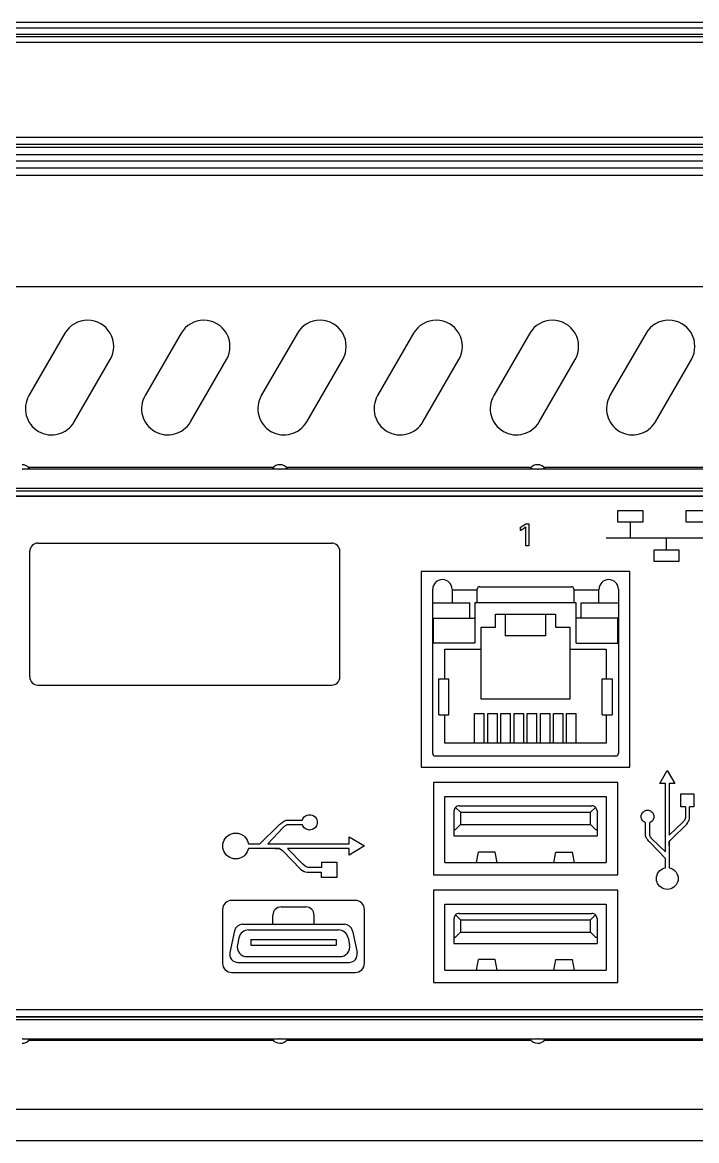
# Model space of a CAD drawing. Header units: inches. Extents: x 0.6 to 61.5, y 0.9 to 41.7.
# Drawn here: x 9.985 to 12.045, y 35.077 to 38.495 of the extents above; entities that cross this region are included whole.
import ezdxf

# ---------------------------------------------------------------- set-up
doc = ezdxf.new("R2010")
doc.units = ezdxf.units.IN
doc.header["$MEASUREMENT"] = 0
doc.layers.add('ARTWORK', color=2, linetype='Continuous')
doc.layers.add('OBJECT', color=7, linetype='Continuous')

msp = doc.modelspace()

# ---------------------------------------------------------------- linework, layer by layer
at = {"layer": 'ARTWORK'}
for p, q in [((13.4131, 37.0473), (7.3431, 37.0473)), ((10.8986, 35.9283), (10.8986, 35.9117))]:
    msp.add_line(p, q, dxfattribs=at)
for points in [[(13.4131, 35.4773), (7.3431, 35.4773), (7.3431, 37.0473), (13.4131, 37.0473), (13.4131, 35.4773), (13.4131, 35.4773)], [(11.8041, 37.0033), (11.8802, 37.0033), (11.8802, 36.9674), (11.8041, 36.9674), (11.8041, 37.0033)], [(12.0122, 37.0033), (12.087, 37.0033), (12.087, 36.9674), (12.0122, 36.9674), (12.0122, 37.0033)], [(11.5321, 36.8949), (11.5224, 36.8949), (11.5224, 36.9525), (11.5224, 36.9525), (11.5216, 36.952), (11.5208, 36.9514), (11.52, 36.9508), (11.5192, 36.9502), (11.5184, 36.9496), (11.5176, 36.9491), (11.5168, 36.9485), (11.516, 36.9479), (11.5152, 36.9473), (11.5144, 36.9467), (11.5144, 36.9467), (11.5135, 36.9461), (11.5127, 36.9455), (11.5119, 36.945), (11.5111, 36.9445), (11.5104, 36.944), (11.5096, 36.9435), (11.5088, 36.9431), (11.5081, 36.9427), (11.5074, 36.9423), (11.5067, 36.9419), (11.5063, 36.9518), (11.5063, 36.9518), (11.5067, 36.9521), (11.5072, 36.9523), (11.5078, 36.9527), (11.5085, 36.9531), (11.5093, 36.9535), (11.5101, 36.954), (11.511, 36.9546), (11.512, 36.9552), (11.5131, 36.9559), (11.5143, 36.9566), (11.5143, 36.9566), (11.5154, 36.9574), (11.5165, 36.9581), (11.5175, 36.9587), (11.5184, 36.9594), (11.5193, 36.9599), (11.5201, 36.9605), (11.5208, 36.9609), (11.5214, 36.9614), (11.5219, 36.9618), (11.5224, 36.9621), (11.5321, 36.9621), (11.5321, 36.8949), (11.5321, 36.8949)], [(11.8418, 36.9674), (11.8418, 36.9201)], [(11.7683, 36.9201), (12.1234, 36.9201)], [(11.9529, 36.8833), (11.9529, 36.9201)], [(11.9152, 36.8833), (11.9904, 36.8833), (11.9904, 36.8474), (11.9152, 36.8474), (11.9152, 36.8833)], [(11.203, 36.8172), (11.203, 36.2187), (11.8408, 36.2187), (11.8408, 36.8172), (11.203, 36.8172)], [(11.9496, 35.9604), (11.9496, 36.1692), (11.9319, 36.1692), (11.955, 36.2082), (11.9783, 36.1692), (11.961, 36.1692), (11.961, 36.0107)], [(11.2404, 35.89), (11.8034, 35.89), (11.8034, 36.1715), (11.2404, 36.1715), (11.2404, 35.89)], [(11.9965, 36.1371), (12.0357, 36.1371), (12.0357, 36.0979), (12.0224, 36.0979)], [(12.0105, 36.0979), (11.9965, 36.0979), (11.9965, 36.1371)], [(11.961, 35.9784), (11.961, 35.9907), (11.9641, 35.9947), (11.9669, 35.9981), (12.0149, 36.0448), (12.0178, 36.0492), (12.0202, 36.0539), (12.0214, 36.0573), (12.0224, 36.061), (12.0224, 36.0979)], [(12.0105, 36.0979), (12.0102, 36.0635), (12.0088, 36.059), (12.0071, 36.0561), (12.0013, 36.0498), (11.961, 36.0107)], [(10.6756, 35.9843), (10.7103, 35.9843), (10.7688, 36.0418), (10.7688, 36.0418), (10.7704, 36.0433), (10.7724, 36.045), (10.7747, 36.047), (10.7772, 36.0489), (10.78, 36.0509), (10.7827, 36.0528), (10.7855, 36.0544), (10.7882, 36.0556), (10.7907, 36.0565), (10.7929, 36.0568), (10.8402, 36.0568)], [(10.8402, 36.0568), (10.8403, 36.0574), (10.8418, 36.0607), (10.8436, 36.0638), (10.846, 36.0665), (10.8487, 36.0688), (10.8517, 36.0707), (10.8551, 36.0721), (10.8587, 36.073), (10.8625, 36.0733), (10.8625, 36.0733), (10.8662, 36.073), (10.8698, 36.0721), (10.8732, 36.0707), (10.8762, 36.0688), (10.8789, 36.0665), (10.8813, 36.0638), (10.8831, 36.0607), (10.8846, 36.0574), (10.8854, 36.0538), (10.8857, 36.05), (10.8857, 36.05), (10.8854, 36.0462), (10.8846, 36.0426), (10.8831, 36.0393), (10.8813, 36.0362), (10.8789, 36.0335), (10.8762, 36.0312), (10.8732, 36.0293), (10.8698, 36.0279), (10.8662, 36.027), (10.8625, 36.0267), (10.8625, 36.0267), (10.8587, 36.027), (10.8551, 36.0279), (10.8517, 36.0293), (10.8487, 36.0312), (10.846, 36.0335), (10.8436, 36.0362), (10.8418, 36.0393), (10.8403, 36.0426)], [(11.8888, 36.049), (11.8884, 36.0491), (11.8856, 36.0503), (11.883, 36.0518), (11.8807, 36.0538), (11.8788, 36.0561), (11.8772, 36.0586), (11.876, 36.0614), (11.8753, 36.0644), (11.875, 36.0676), (11.875, 36.0676), (11.8753, 36.0708), (11.876, 36.0738), (11.8772, 36.0766), (11.8788, 36.0791), (11.8807, 36.0814), (11.883, 36.0834), (11.8856, 36.085), (11.8884, 36.0861), (11.8914, 36.0869), (11.8945, 36.0871), (11.8945, 36.0871), (11.8977, 36.0869), (11.9007, 36.0861), (11.9035, 36.085), (11.9061, 36.0834), (11.9084, 36.0814), (11.9103, 36.0791), (11.9119, 36.0766), (11.9131, 36.0738), (11.9138, 36.0708), (11.9141, 36.0676), (11.9141, 36.0676), (11.9138, 36.0644), (11.9131, 36.0614), (11.9119, 36.0586), (11.9103, 36.0561), (11.9084, 36.0538), (11.9061, 36.0518), (11.9035, 36.0503), (11.9007, 36.0491)], [(10.8404, 36.0425), (10.7948, 36.0425), (10.7948, 36.0425), (10.7937, 36.0424), (10.7923, 36.0419), (10.7908, 36.0412), (10.7893, 36.0404), (10.7878, 36.0394), (10.7863, 36.0383), (10.7849, 36.0372), (10.7836, 36.0362), (10.7825, 36.0352), (10.7817, 36.0344), (10.7345, 35.9843)], [(10.8404, 36.0425), (10.7948, 36.0425), (10.7948, 36.0425), (10.7937, 36.0424), (10.7923, 36.0419), (10.7908, 36.0412), (10.7893, 36.0404), (10.7878, 36.0394), (10.7863, 36.0383), (10.7849, 36.0372), (10.7836, 36.0362), (10.7825, 36.0352), (10.7817, 36.0344), (10.7345, 35.9843)], [(11.9496, 35.911), (11.9496, 35.94), (11.9014, 35.9891), (11.9014, 35.9891), (11.9002, 35.9904), (11.8987, 35.9921), (11.8971, 35.994), (11.8954, 35.9962), (11.8938, 35.9985), (11.8922, 36.0008), (11.8909, 36.0031), (11.8898, 36.0054), (11.8891, 36.0074), (11.8888, 36.0093), (11.8888, 36.049)], [(11.9008, 36.0491), (11.9008, 36.0109), (11.9008, 36.0109), (11.9009, 36.0099), (11.9013, 36.0088), (11.9019, 36.0076), (11.9026, 36.0063), (11.9034, 36.005), (11.9043, 36.0038), (11.9052, 36.0026), (11.9061, 36.0015), (11.9069, 36.0006), (11.9076, 35.9999), (11.9496, 35.9604)], [(10.5971, 35.9779), (10.5971, 35.9779), (10.5976, 35.9843), (10.5991, 35.9904), (10.6015, 35.996), (10.6047, 36.0012), (10.6087, 36.0058), (10.6133, 36.0098), (10.6185, 36.013), (10.6241, 36.0154), (10.6302, 36.0169), (10.6366, 36.0174), (10.6366, 36.0174), (10.643, 36.0169), (10.6491, 36.0154), (10.6548, 36.013), (10.66, 36.0098), (10.6646, 36.0058), (10.6685, 36.0012), (10.6717, 35.996), (10.6741, 35.9904), (10.6756, 35.9843), (10.6756, 35.9843)], [(10.7345, 35.9843), (10.9836, 35.9843), (10.9836, 36.0054), (11.0302, 35.9779), (10.9836, 35.9501), (10.9836, 35.9707), (10.7945, 35.9707)], [(10.7345, 35.9843), (10.9836, 35.9843), (10.9836, 36.0054), (11.0302, 35.9779), (10.9836, 35.9501), (10.9836, 35.9707), (10.7945, 35.9707)], [(11.961, 35.9907), (11.961, 35.9108)], [(11.961, 35.9907), (11.961, 35.9108)], [(10.6754, 35.9707), (10.6741, 35.9654), (10.6717, 35.9597), (10.6685, 35.9545), (10.6646, 35.9499), (10.66, 35.946), (10.6548, 35.9428), (10.6491, 35.9404), (10.643, 35.9389), (10.6366, 35.9384), (10.6366, 35.9384), (10.6302, 35.9389), (10.6241, 35.9404), (10.6185, 35.9428), (10.6133, 35.946), (10.6087, 35.9499), (10.6047, 35.9545), (10.6015, 35.9597), (10.5991, 35.9654), (10.5976, 35.9715), (10.5971, 35.9779), (10.5971, 35.9779)], [(10.7708, 35.9707), (10.6754, 35.9707)], [(10.7708, 35.9707), (10.6754, 35.9707)], [(10.7322, 35.9707), (10.6754, 35.9707)], [(10.6756, 35.9843), (10.7103, 35.9843)], [(10.6756, 35.9843), (10.7103, 35.9843)], [(10.756, 35.9707), (10.7708, 35.9707), (10.7755, 35.967), (10.7796, 35.9637), (10.8353, 35.9064), (10.8405, 35.9029), (10.8461, 35.9001), (10.8501, 35.8987), (10.8546, 35.8975), (10.8986, 35.8975)], [(10.756, 35.9707), (10.7708, 35.9707), (10.7755, 35.967), (10.7796, 35.9637), (10.8353, 35.9064), (10.8405, 35.9029), (10.8461, 35.9001), (10.8501, 35.8987), (10.8546, 35.8975), (10.8986, 35.8975)], [(10.8986, 35.9117), (10.8576, 35.9121), (10.8522, 35.9137), (10.8487, 35.9158), (10.8412, 35.9226), (10.7945, 35.9707)], [(10.8986, 35.9117), (10.8576, 35.9121), (10.8522, 35.9137), (10.8487, 35.9158), (10.8412, 35.9226), (10.7945, 35.9707)], [(10.8986, 35.9283), (10.9453, 35.9283), (10.9453, 35.8816), (10.8986, 35.8816), (10.8986, 35.8975)], [(11.9496, 35.911), (11.9496, 35.94)], [(11.955, 35.8452), (11.955, 35.8452), (11.9496, 35.8456), (11.9445, 35.8469), (11.9398, 35.8489), (11.9354, 35.8516), (11.9315, 35.8549), (11.9282, 35.8587), (11.9255, 35.8631), (11.9235, 35.8678), (11.9223, 35.8729), (11.9218, 35.8783), (11.9218, 35.8783), (11.9223, 35.8837), (11.9235, 35.8888), (11.9255, 35.8935), (11.9282, 35.8979), (11.9315, 35.9017), (11.9354, 35.905), (11.9398, 35.9077), (11.9445, 35.9097), (11.9496, 35.911), (11.9496, 35.911)], [(11.961, 35.9108), (11.9655, 35.9097), (11.9702, 35.9077), (11.9746, 35.905), (11.9784, 35.9017), (11.9817, 35.8979), (11.9844, 35.8935), (11.9864, 35.8888), (11.9877, 35.8837), (11.9881, 35.8783), (11.9881, 35.8783), (11.9877, 35.8729), (11.9864, 35.8678), (11.9844, 35.8631), (11.9817, 35.8587), (11.9784, 35.8549), (11.9746, 35.8516), (11.9702, 35.8489), (11.9655, 35.8469), (11.9604, 35.8456), (11.955, 35.8452), (11.955, 35.8452)], [(11.2404, 35.5612), (11.8034, 35.5612), (11.8034, 35.8427), (11.2404, 35.8427), (11.2404, 35.5612)], [(10.6246, 35.5913), (11.0017, 35.5913), (11.0072, 35.5919), (11.0124, 35.5935), (11.0172, 35.596), (11.0215, 35.5995), (11.025, 35.6038), (11.0276, 35.6086), (11.0292, 35.6139), (11.0297, 35.6193), (11.0297, 35.7838), (11.0292, 35.7893), (11.0276, 35.7945), (11.025, 35.7993), (11.0215, 35.8036), (11.0172, 35.8071), (11.0124, 35.8097), (11.0072, 35.8113), (11.0017, 35.8118), (10.6246, 35.8118), (10.6192, 35.8113), (10.6139, 35.8097), (10.6091, 35.8071), (10.6048, 35.8036), (10.6013, 35.7993), (10.5988, 35.7945), (10.5972, 35.7893), (10.5966, 35.7838), (10.5966, 35.6193), (10.5972, 35.6139), (10.5988, 35.6086), (10.6013, 35.6038), (10.6048, 35.5995), (10.6091, 35.596), (10.6139, 35.5935), (10.6192, 35.5919), (10.6246, 35.5913)]]:
    msp.add_lwpolyline(points, dxfattribs=at)
at = {"layer": 'OBJECT'}
for p, q in [((34.1642, 38.4949), (1.3102, 38.4949)), ((34.1642, 38.4776), (1.3102, 38.4776)), ((1.3102, 38.4588), (34.1642, 38.4588)), ((34.1642, 38.4504), (1.3102, 38.4504)), ((34.1642, 38.4331), (1.3102, 38.4331)), ((1.3102, 38.144), (34.1642, 38.144)), ((34.1642, 38.1214), (1.3102, 38.1214)), ((1.3102, 38.113), (34.1642, 38.113)), ((34.1642, 38.0905), (1.3102, 38.0905)), ((1.3102, 38.0716), (34.1642, 38.0716)), ((34.1642, 38.049), (1.3102, 38.049)), ((1.3102, 38.0279), (34.1642, 38.0279)), ((1.2992, 37.6875), (34.1692, 37.6875)), ((10.1149, 37.5447), (10.0049, 37.3542)), ((10.4699, 37.5447), (10.3599, 37.3542)), ((10.8249, 37.5447), (10.7149, 37.3542)), ((11.1799, 37.5447), (11.0699, 37.3542)), ((11.5349, 37.5447), (11.4249, 37.3542)), ((11.8899, 37.5447), (11.7799, 37.3542)), ((10.1435, 37.2742), (10.2535, 37.4647)), ((10.4985, 37.2742), (10.6085, 37.4647)), ((10.8535, 37.2742), (10.9635, 37.4647)), ((11.2085, 37.2742), (11.3185, 37.4647)), ((11.5635, 37.2742), (11.6735, 37.4647)), ((11.9185, 37.2742), (12.0285, 37.4647)), ((9.9843, 37.1293), (9.9857, 37.1293)), ((10.7703, 37.1293), (9.9857, 37.1293)), ((10.7511, 37.1345), (10.0047, 37.1345)), ((10.7703, 37.1293), (10.7717, 37.1293)), ((10.7717, 37.1293), (10.7731, 37.1293)), ((11.5577, 37.1293), (10.7731, 37.1293)), ((11.5385, 37.1345), (10.7921, 37.1345)), ((11.5577, 37.1293), (11.5591, 37.1293)), ((11.5591, 37.1293), (11.5605, 37.1293)), ((12.3451, 37.1293), (11.5605, 37.1293)), ((12.3259, 37.1345), (11.5795, 37.1345)), ((13.4375, 37.0705), (7.3187, 37.0705)), ((7.3247, 37.0628), (13.4316, 37.0628)), ((13.431, 37.062), (7.3253, 37.062)), ((10.0075, 36.4944), (10.0075, 36.8784)), ((10.0325, 36.9034), (10.9298, 36.9034)), ((10.9548, 36.4944), (10.9548, 36.8784)), ((11.2385, 36.2604), (11.2385, 36.7624)), ((11.2975, 36.7624), (11.2975, 36.7214)), ((11.2975, 36.7604), (11.3743, 36.7604)), ((11.3743, 36.7214), (11.3743, 36.7624)), ((11.3822, 36.7702), (11.6617, 36.7702)), ((11.6696, 36.7624), (11.6696, 36.7214)), ((11.6696, 36.7604), (11.7463, 36.7604)), ((11.7463, 36.7214), (11.7463, 36.7624)), ((11.8054, 36.7624), (11.8054, 36.2604)), ((11.2385, 36.7214), (11.3516, 36.7214)), ((11.3516, 36.6741), (11.3516, 36.7214)), ((11.3674, 36.7214), (11.3674, 36.5973)), ((11.6764, 36.7214), (11.3674, 36.7214)), ((11.6764, 36.5973), (11.6764, 36.7214)), ((11.6922, 36.7214), (11.8054, 36.7214)), ((11.6922, 36.6741), (11.6922, 36.7214)), ((11.2404, 36.6741), (11.3664, 36.6741)), ((11.2404, 36.5973), (11.2404, 36.6741)), ((11.4302, 36.6859), (11.6136, 36.6859)), ((11.4302, 36.6466), (11.4302, 36.6859)), ((11.4609, 36.6198), (11.4609, 36.6859)), ((11.5829, 36.6859), (11.5829, 36.6198)), ((11.6136, 36.6859), (11.6136, 36.6466)), ((11.8034, 36.6741), (11.6774, 36.6741)), ((11.8034, 36.5973), (11.8034, 36.6741)), ((11.3861, 36.6466), (11.4302, 36.6466)), ((11.3861, 36.4261), (11.3861, 36.6466)), ((11.6136, 36.6466), (11.6577, 36.6466)), ((11.6577, 36.6466), (11.6577, 36.4261)), ((11.5829, 36.6198), (11.4609, 36.6198)), ((11.3664, 36.5973), (11.2385, 36.5973)), ((11.2759, 36.5796), (11.3861, 36.5796)), ((11.2759, 36.4891), (11.2759, 36.5796)), ((11.6577, 36.5796), (11.768, 36.5796)), ((11.6774, 36.5973), (11.8054, 36.5973)), ((11.768, 36.5796), (11.768, 36.4891)), ((10.0325, 36.4694), (10.9298, 36.4694)), ((11.257, 36.4891), (11.2877, 36.4891)), ((11.257, 36.3788), (11.257, 36.4891)), ((11.2877, 36.3788), (11.2877, 36.4891)), ((11.7562, 36.4891), (11.7869, 36.4891)), ((11.7562, 36.3788), (11.7562, 36.4891)), ((11.7869, 36.4891), (11.7869, 36.3788)), ((11.6577, 36.4261), (11.3861, 36.4261)), ((11.257, 36.3788), (11.2877, 36.3788)), ((11.2759, 36.2922), (11.2759, 36.3788)), ((11.3664, 36.3828), (11.3959, 36.3828)), ((11.3664, 36.2922), (11.3664, 36.3828)), ((11.3959, 36.2922), (11.3959, 36.3828)), ((11.4066, 36.3828), (11.4361, 36.3828)), ((11.4066, 36.2922), (11.4066, 36.3828)), ((11.4361, 36.2922), (11.4361, 36.3828)), ((11.4467, 36.3828), (11.4762, 36.3828)), ((11.4467, 36.2922), (11.4467, 36.3828)), ((11.4762, 36.2922), (11.4762, 36.3828)), ((11.4869, 36.3828), (11.5164, 36.3828)), ((11.4869, 36.2922), (11.4869, 36.3828)), ((11.5164, 36.2922), (11.5164, 36.3828)), ((11.527, 36.3828), (11.5566, 36.3828)), ((11.527, 36.2922), (11.527, 36.3828)), ((11.5566, 36.2922), (11.5566, 36.3828)), ((11.5672, 36.3828), (11.5967, 36.3828)), ((11.5672, 36.2922), (11.5672, 36.3828)), ((11.5967, 36.2922), (11.5967, 36.3828)), ((11.6073, 36.3828), (11.6369, 36.3828)), ((11.6073, 36.2922), (11.6073, 36.3828)), ((11.6369, 36.2922), (11.6369, 36.3828)), ((11.6475, 36.3828), (11.677, 36.3828)), ((11.6475, 36.2922), (11.6475, 36.3828)), ((11.677, 36.2922), (11.677, 36.3828)), ((11.7562, 36.3788), (11.7869, 36.3788)), ((11.768, 36.3788), (11.768, 36.2922)), ((11.768, 36.2922), (11.2759, 36.2922)), ((11.7975, 36.2525), (11.2463, 36.2525)), ((11.2755, 36.129), (11.7684, 36.129)), ((11.2759, 35.9274), (11.2759, 36.129)), ((11.768, 36.129), (11.768, 35.9274)), ((11.308, 36.096), (11.3231, 36.081)), ((11.3192, 36.1006), (11.7247, 36.1006)), ((11.7207, 36.081), (11.7358, 36.096)), ((11.3034, 36.0849), (11.3034, 36.0085)), ((11.3231, 36.081), (11.3231, 36.0432)), ((11.3231, 36.081), (11.7207, 36.081)), ((11.7207, 36.0432), (11.7207, 36.081)), ((11.7404, 36.0849), (11.7404, 36.0085)), ((11.3034, 36.0282), (11.3081, 36.0282)), ((11.3231, 36.0432), (11.3081, 36.0282)), ((11.3231, 36.0432), (11.7207, 36.0432)), ((11.7207, 36.0432), (11.7357, 36.0282)), ((11.7357, 36.0282), (11.7404, 36.0282)), ((11.3034, 36.0085), (11.7404, 36.0085)), ((11.3722, 35.9274), (11.378, 35.9592)), ((11.4296, 35.9592), (11.378, 35.9592)), ((11.4354, 35.9274), (11.4296, 35.9592)), ((11.6084, 35.9274), (11.6143, 35.9592)), ((11.6143, 35.9592), (11.6658, 35.9592)), ((11.6716, 35.9274), (11.6658, 35.9592)), ((11.2759, 35.9274), (11.768, 35.9274)), ((10.7751, 35.7915), (10.8512, 35.7915)), ((11.2755, 35.8002), (11.7684, 35.8002)), ((11.2759, 35.5987), (11.2759, 35.8002)), ((11.768, 35.8002), (11.768, 35.5987)), ((10.7501, 35.7387), (10.7501, 35.7665)), ((10.8762, 35.7387), (10.8762, 35.7665)), ((11.3034, 35.7561), (11.3034, 35.6798)), ((11.308, 35.7673), (11.3231, 35.7522)), ((11.3192, 35.7719), (11.7247, 35.7719)), ((11.3231, 35.7522), (11.3231, 35.7144)), ((11.3231, 35.7522), (11.7207, 35.7522)), ((11.7207, 35.7522), (11.7358, 35.7673)), ((11.7207, 35.7144), (11.7207, 35.7522)), ((11.7404, 35.7561), (11.7404, 35.6798)), ((10.633, 35.7189), (10.619, 35.6523)), ((10.6575, 35.7387), (10.9688, 35.7387)), ((10.6758, 35.7212), (10.9505, 35.7212)), ((10.9933, 35.7189), (11.0073, 35.6523)), ((11.3231, 35.7144), (11.3081, 35.6994)), ((11.3231, 35.7144), (11.7207, 35.7144)), ((11.7207, 35.7144), (11.7357, 35.6994)), ((10.6464, 35.6974), (10.6419, 35.6759)), ((10.6825, 35.692), (10.9438, 35.692)), ((10.6825, 35.692), (10.6825, 35.6744)), ((10.9438, 35.692), (10.9438, 35.6744)), ((10.9799, 35.6974), (10.9844, 35.6759)), ((11.3034, 35.6994), (11.3081, 35.6994)), ((11.3034, 35.6798), (11.7404, 35.6798)), ((11.7357, 35.6994), (11.7404, 35.6994)), ((10.6825, 35.6744), (10.9438, 35.6744)), ((10.6435, 35.6221), (10.9828, 35.6221)), ((10.6713, 35.6397), (10.955, 35.6397)), ((11.3722, 35.5987), (11.378, 35.6305)), ((11.4296, 35.6305), (11.378, 35.6305)), ((11.4354, 35.5987), (11.4296, 35.6305)), ((11.6084, 35.5987), (11.6143, 35.6305)), ((11.6143, 35.6305), (11.6658, 35.6305)), ((11.6716, 35.5987), (11.6658, 35.6305)), ((11.2759, 35.5987), (11.768, 35.5987)), ((7.3187, 35.4478), (13.4375, 35.4478)), ((13.4316, 35.4555), (7.3247, 35.4555)), ((7.3253, 35.4563), (13.431, 35.4563)), ((9.9857, 35.389), (9.9843, 35.389)), ((9.9857, 35.389), (10.7703, 35.389)), ((10.0057, 35.3845), (10.7508, 35.3845)), ((10.7717, 35.389), (10.7703, 35.389)), ((10.7731, 35.389), (10.7717, 35.389)), ((10.7731, 35.389), (11.5577, 35.389)), ((10.7931, 35.3845), (11.5382, 35.3845)), ((11.5591, 35.389), (11.5577, 35.389)), ((11.5605, 35.389), (11.5591, 35.389)), ((11.5605, 35.389), (12.3451, 35.389)), ((11.5805, 35.3845), (12.3256, 35.3845)), ((34.1692, 35.1725), (1.2992, 35.1725)), ((1.2992, 35.0775), (34.1692, 35.0775))]:
    msp.add_line(p, q, dxfattribs=at)
at = {"layer": 'OBJECT', "flags": 128}
for points in [[(10.0072, 37.1319), (10.0075, 37.1318), (10.0062, 37.1309), (10.0042, 37.1305), (10.0014, 37.1301), (9.994, 37.1296), (9.9857, 37.1293)], [(10.7703, 37.1293), (10.7621, 37.1296), (10.7581, 37.1298), (10.7546, 37.1301), (10.7499, 37.1309), (10.7486, 37.1318), (10.7489, 37.1319)], [(10.7946, 37.1319), (10.7949, 37.1318), (10.7936, 37.1309), (10.7916, 37.1305), (10.7888, 37.1301), (10.7814, 37.1296), (10.7731, 37.1293)], [(11.5577, 37.1293), (11.5495, 37.1296), (11.5455, 37.1298), (11.542, 37.1301), (11.5373, 37.1309), (11.536, 37.1318), (11.5363, 37.1319)], [(11.582, 37.1319), (11.5823, 37.1318), (11.581, 37.1309), (11.579, 37.1305), (11.5762, 37.1301), (11.5688, 37.1296), (11.5605, 37.1293)], [(9.9857, 35.389), (9.994, 35.3888), (9.998, 35.3885), (10.0014, 35.3882), (10.0062, 35.3874), (10.0075, 35.3865), (10.0072, 35.3864)], [(10.7489, 35.3864), (10.7486, 35.3865), (10.7499, 35.3874), (10.7519, 35.3878), (10.7546, 35.3882), (10.7621, 35.3888), (10.7703, 35.389)], [(10.7731, 35.389), (10.7814, 35.3888), (10.7854, 35.3885), (10.7888, 35.3882), (10.7936, 35.3874), (10.7949, 35.3865), (10.7946, 35.3864)], [(11.5363, 35.3864), (11.536, 35.3865), (11.5373, 35.3874), (11.5393, 35.3878), (11.542, 35.3882), (11.5495, 35.3888), (11.5577, 35.389)], [(11.5605, 35.389), (11.5688, 35.3888), (11.5728, 35.3885), (11.5762, 35.3882), (11.581, 35.3874), (11.5823, 35.3865), (11.582, 35.3864)]]:
    msp.add_lwpolyline(points, dxfattribs=at)
at = {"layer": 'OBJECT'}
for centre, radius, start, end in [((10.1842, 37.5047), 0.08, 330, 150), ((10.5392, 37.5047), 0.08, 330, 150), ((10.8942, 37.5047), 0.08, 330, 150), ((11.2492, 37.5047), 0.08, 330, 150), ((11.6042, 37.5047), 0.08, 330, 150), ((11.9592, 37.5047), 0.08, 330, 150), ((10.0742, 37.3142), 0.08, 150, 330), ((10.4292, 37.3142), 0.08, 150, 330), ((10.7842, 37.3142), 0.08, 150, 330), ((11.1392, 37.3142), 0.08, 150, 330), ((11.4942, 37.3142), 0.08, 150, 330), ((11.8492, 37.3142), 0.08, 150, 330), ((9.9848, 37.1154), 0.0276, 36.3704, 91.0172), ((10.7707, 37.1162), 0.0269, 87.8652, 144.2845), ((10.7722, 37.1154), 0.0276, 36.3655, 91.0222), ((11.5581, 37.1162), 0.0269, 87.8676, 144.2773), ((11.5596, 37.1154), 0.0276, 36.3601, 91.0228), ((10.0325, 36.8784), 0.025, 90, 180), ((10.9298, 36.8784), 0.025, 0, 90), ((11.268, 36.7624), 0.0295, 0, 180), ((11.7759, 36.7624), 0.0295, 360, 180), ((11.3822, 36.7624), 0.00787, 90, 180), ((11.6617, 36.7624), 0.00787, 0, 90), ((10.0325, 36.4944), 0.025, 180, 270), ((10.9298, 36.4944), 0.025, 270, 0), ((11.2463, 36.2604), 0.00787, 180, 270), ((11.7975, 36.2604), 0.00787, 270, 0), ((11.3192, 36.0849), 0.0157, 134.9997, 180.0002), ((11.3191, 36.0849), 0.0157, 89.9601, 135.0397), ((11.7247, 36.0849), 0.0157, 44.9515, 90.0487), ((11.7247, 36.0849), 0.0157, 359.9504, 45.0501), ((10.7751, 35.7665), 0.025, 90, 180), ((10.8512, 35.7665), 0.025, 0, 90), ((11.3192, 35.7561), 0.0157, 134.9997, 180.0002), ((11.3191, 35.7562), 0.0157, 89.9601, 135.0397), ((11.7247, 35.7562), 0.0157, 44.9515, 90.0487), ((11.7247, 35.7562), 0.0157, 359.9504, 45.0501), ((10.6575, 35.7137), 0.025, 90, 168.1095), ((10.6758, 35.6912), 0.03, 90, 168.1095), ((10.9505, 35.6912), 0.03, 11.8905, 90), ((10.9688, 35.7137), 0.025, 11.8905, 90), ((10.6435, 35.6471), 0.025, 168.1095, 270), ((10.6713, 35.6697), 0.03, 168.1095, 270), ((10.955, 35.6697), 0.03, 270, 11.8905), ((10.9828, 35.6471), 0.025, 270, 11.8905), ((9.9853, 35.4021), 0.0269, 267.8678, 324.2773), ((10.7712, 35.4029), 0.0276, 216.3649, 271.0178), ((10.7727, 35.4021), 0.0269, 267.8636, 324.2815), ((11.5586, 35.4029), 0.0276, 216.367, 271.0204), ((11.5601, 35.4021), 0.0269, 267.8678, 324.2773)]:
    msp.add_arc(centre, radius, start, end, dxfattribs=at)

doc.saveas('drawing.dxf')
